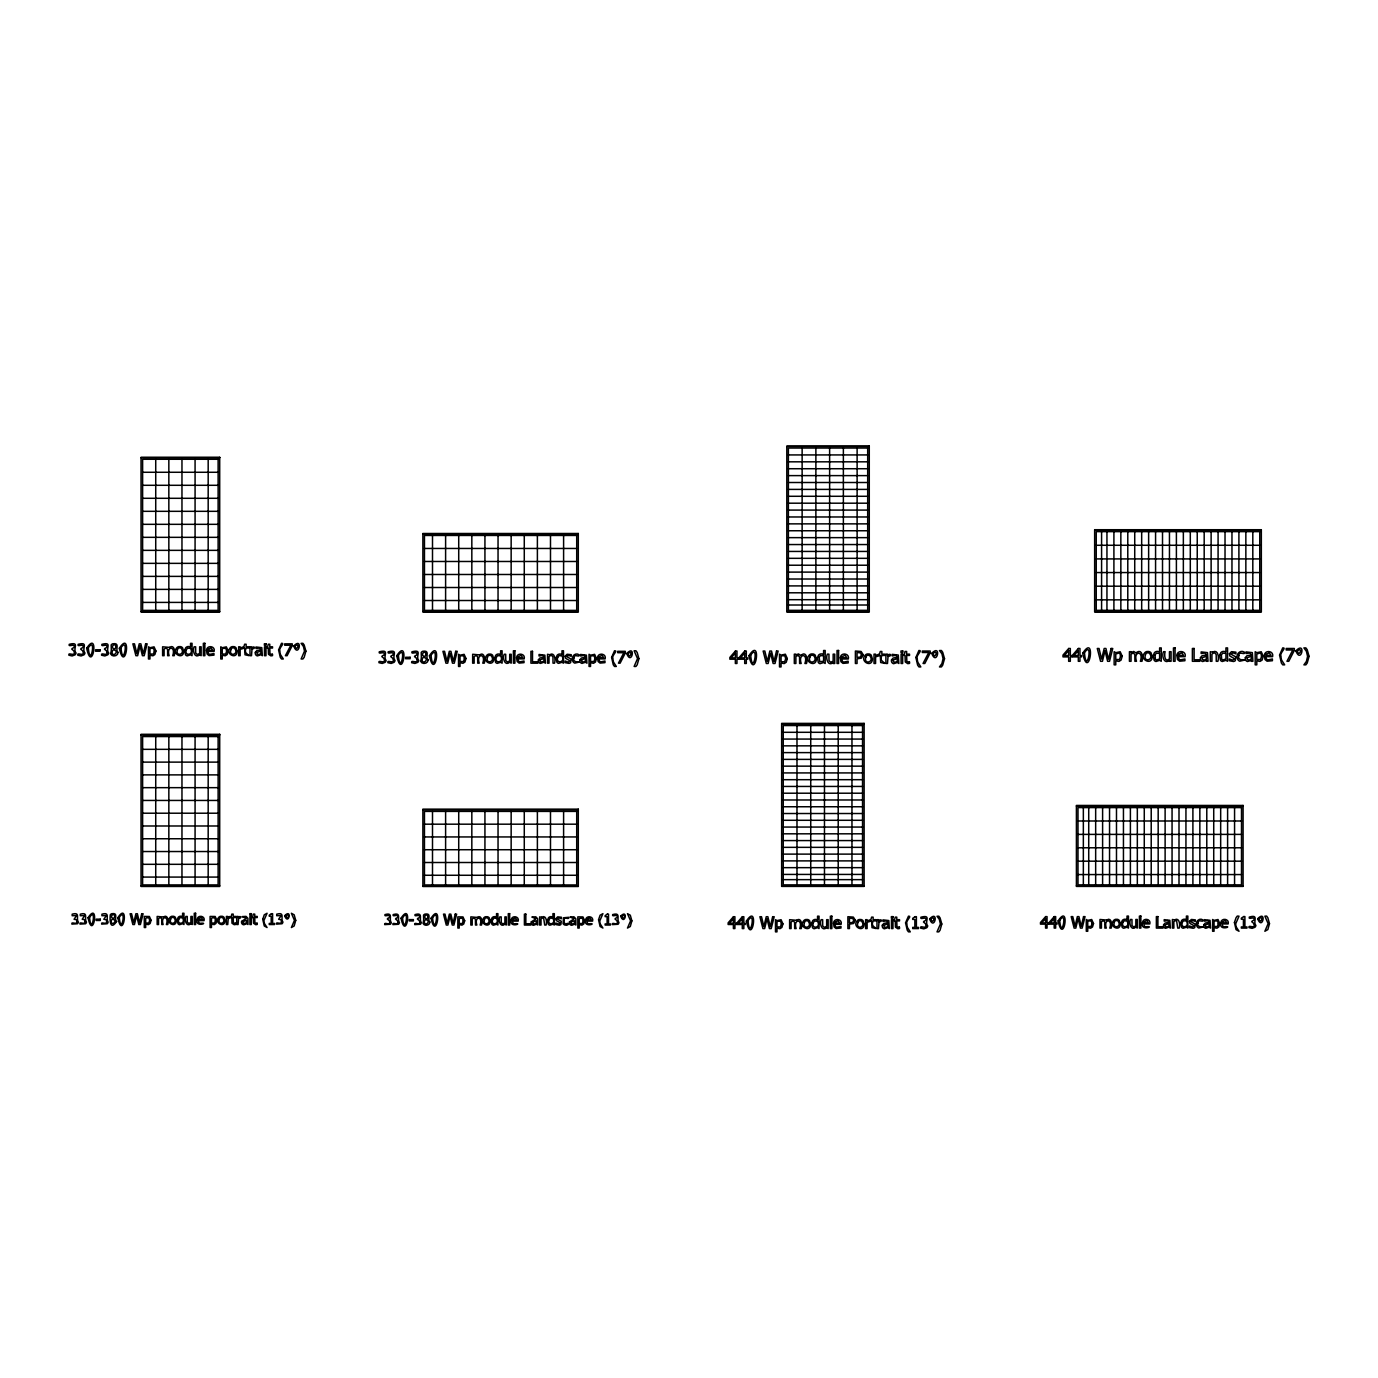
<?xml version="1.0" encoding="UTF-8"?>
<svg xmlns="http://www.w3.org/2000/svg" width="1378" height="1378" viewBox="0 0 1378 1378"><rect width="100%" height="100%" fill="white"/><g stroke="black" fill="none" stroke-linecap="round" stroke-linejoin="round"><path stroke-width="1.5" d="M786.804 446.472L869.277 446.472M788.388 454.929L867.692 454.929M141.038 457.685L219.705 457.685M788.388 461.819L867.692 461.819M788.388 468.727L867.692 468.727M142.623 472.275L218.12 472.275M788.388 475.617L867.692 475.617M788.388 482.507L867.692 482.507M142.623 485.297L218.12 485.297M788.388 489.397L867.692 489.397M788.388 496.287L867.692 496.287M142.623 498.302L218.12 498.302M788.388 503.194L867.692 503.194M788.388 510.084L867.692 510.084M142.623 511.324L218.12 511.324M788.388 516.974L867.692 516.974M788.388 523.864L867.692 523.864M142.623 524.329L218.12 524.329M1094.649 530.048L1261.335 530.048M788.388 530.754L867.692 530.754M422.874 533.872L578.295 533.872M142.623 537.334L218.12 537.334M788.388 537.644L867.692 537.644M788.388 544.551L867.692 544.551M1096.233 545.275L1259.75 545.275M424.458 548.461L576.71 548.461M142.623 550.356L218.12 550.356M788.388 551.441L867.692 551.441M788.388 558.331L867.692 558.331M1096.233 558.917L1259.75 558.917M424.458 561.483L576.71 561.483M142.623 563.361L218.12 563.361M788.388 565.221L867.692 565.221M788.388 572.111L867.692 572.111M1096.233 572.559L1259.75 572.559M424.458 574.488L576.71 574.488M142.623 576.383L218.12 576.383M788.388 579.018L867.692 579.018M788.388 585.908L867.692 585.908M1096.233 586.201L1259.75 586.201M424.458 587.51L576.71 587.51M142.623 589.388L218.12 589.388M788.388 592.798L867.692 592.798M788.388 599.688L867.692 599.688M1096.233 599.843L1259.75 599.843M424.458 600.515L576.71 600.515M142.623 602.41L218.12 602.41M788.388 605.011L867.692 605.011M141.038 611.574L219.705 611.574M422.874 611.574L578.295 611.574M786.804 611.574L869.277 611.574M1094.649 611.574L1261.335 611.574M243.613 648.039L244.629 648.039L245.008 654.774L248.884 655.618C247.971 653.758 243.493 653.516 246.128 648.039L248.884 648.039L248.884 646.799L246.128 646.799L246.128 644.232L244.629 644.232L243.372 648.401L240.151 649.382L240.151 655.704L238.652 655.704L238.652 646.799L240.151 646.799L240.151 648.125L243.372 646.85M879.216 655.446L880.284 655.446L880.68 662.525L884.745 663.404C883.78 661.44 879.095 661.182 881.851 655.446L884.745 655.446L884.745 654.154L881.851 654.154L881.851 651.467L880.284 651.467L878.957 655.842L875.581 656.858L875.581 663.49L874.014 663.49L874.014 654.154L875.581 654.154L875.581 655.532L878.957 654.206M781.653 724.001L864.127 724.001M783.238 732.304L862.542 732.304M141.038 735.025L219.705 735.025M783.238 739.073L862.542 739.073M783.238 745.842L862.542 745.842M142.623 749.339L218.12 749.339M783.238 752.612L862.542 752.612M783.238 759.381L862.542 759.381M142.623 762.12L218.12 762.12M783.238 766.151L862.542 766.151M783.238 772.92L862.542 772.92M142.623 774.884L218.12 774.884M783.238 779.69L862.542 779.69M783.238 786.442L862.542 786.442M142.623 787.665L218.12 787.665M783.238 793.211L862.542 793.211M783.238 799.981L862.542 799.981M142.623 800.446L218.12 800.446M1076.407 806.061L1243.094 806.061M783.238 806.75L862.542 806.75M422.874 809.851L578.295 809.851M142.623 813.209L218.12 813.209M783.238 813.52L862.542 813.52M783.238 820.289L862.542 820.289M1077.992 820.995L1241.509 820.995M424.458 824.182L576.71 824.182M142.623 825.99L218.12 825.99M783.238 827.058L862.542 827.058M783.238 833.811L862.542 833.811M1077.992 834.396L1241.509 834.396M424.458 836.946L576.71 836.946M142.623 838.754L218.12 838.754M783.238 840.58L862.542 840.58M783.238 847.349L862.542 847.349M1077.992 847.78L1241.509 847.78M424.458 849.726L576.71 849.726M142.623 851.535L218.12 851.535M783.238 854.119L862.542 854.119M783.238 860.888L862.542 860.888M1077.992 861.181L1241.509 861.181M424.458 862.507L576.71 862.507M142.623 864.316L218.12 864.316M783.238 867.658L862.542 867.658M783.238 874.427L862.542 874.427M1077.992 874.565L1241.509 874.565M424.458 875.271L576.71 875.271M142.623 877.08L218.12 877.08M783.238 879.646L862.542 879.646M141.038 885.744L219.705 885.744M422.874 885.796L578.295 885.796M781.653 885.796L864.127 885.796M1076.407 885.796L1243.094 885.796M870.603 920.917L871.619 920.917L871.998 927.67L875.874 928.514C874.944 926.653 870.5 926.378 873.118 920.917L875.874 920.917L875.874 919.677L873.118 919.677L873.118 917.128L871.619 917.128L870.345 921.296L867.124 922.261L867.124 928.583L865.625 928.583L865.625 919.677L867.124 919.677L867.124 921.004L870.345 919.729M1252.809 531.632L1252.809 610.333M1245.85 531.632L1245.85 610.333M1238.908 531.632L1238.908 610.333M1234.567 807.594L1234.567 884.865M1231.966 531.632L1231.966 610.333M1227.609 807.594L1227.609 884.865M1225.025 531.632L1225.025 610.333M1220.667 807.594L1220.667 884.865M1218.083 531.632L1218.083 610.333M1213.725 807.594L1213.725 884.865M1211.124 531.632L1211.124 610.333M1206.784 807.594L1206.784 884.865M1204.183 531.632L1204.183 610.333M1199.842 807.594L1199.842 884.865M1197.241 531.632L1197.241 610.333M1192.9 807.594L1192.9 884.865M1190.299 531.632L1190.299 610.333M1185.941 807.594L1185.941 884.865M1183.357 531.632L1183.357 610.333M1179 807.594L1179 884.865M1176.399 531.632L1176.399 610.333M1172.058 807.594L1172.058 884.865M1169.457 531.632L1169.457 610.333M1165.116 807.594L1165.116 884.865M1162.515 531.632L1162.515 610.333M1158.175 807.594L1158.175 884.865M1155.574 531.632L1155.574 610.333M1151.216 807.594L1151.216 884.865M1148.632 531.632L1148.632 610.333M1144.274 807.594L1144.274 884.865M1141.673 531.632L1141.673 610.333M1137.332 807.594L1137.332 884.865M1134.731 531.632L1134.731 610.333M1130.391 807.594L1130.391 884.865M1127.79 531.632L1127.79 610.333M1123.449 807.594L1123.449 884.865M1120.848 531.632L1120.848 610.333M1116.49 807.594L1116.49 884.865M1113.906 531.632L1113.906 610.333M1109.548 807.594L1109.548 884.865M1106.947 531.632L1106.947 610.333M1102.607 807.594L1102.607 884.865M1101.59 531.632L1101.59 610.333M1095.665 807.594L1095.665 884.865M1088.723 807.594L1088.723 884.865M1083.349 807.594L1083.349 884.865M857.116 448.039L857.116 610.333M851.966 725.551L851.966 884.865M843.37 448.039L843.37 610.333M838.22 725.551L838.22 884.865M829.625 448.039L829.625 610.333M824.475 725.551L824.475 884.865M815.879 448.039L815.879 610.333M810.729 725.551L810.729 884.865M802.134 448.039L802.134 610.333M796.984 725.551L796.984 884.865M563.602 535.456L563.602 610.385M563.602 811.401L563.602 884.952M550.494 535.456L550.494 610.385M550.494 811.401L550.494 884.952M537.386 535.456L537.386 610.385M537.386 811.401L537.386 884.952M524.277 535.456L524.277 610.385M524.277 811.401L524.277 884.952M511.152 535.456L511.152 610.385M511.152 811.401L511.152 884.952M498.044 535.456L498.044 610.385M498.044 811.401L498.044 884.952M484.935 535.456L484.935 610.385M484.935 811.401L484.935 884.952M471.827 535.456L471.827 610.385M471.827 811.401L471.827 884.952M458.719 535.456L458.719 610.385M458.719 811.401L458.719 884.952M445.611 535.456L445.611 610.385M445.611 811.401L445.611 884.952M432.503 535.456L432.503 610.385M432.503 811.401L432.503 884.952M208.181 459.27L208.181 610.385M208.181 736.558L208.181 884.917M195.073 459.27L195.073 610.385M195.073 736.558L195.073 884.917M181.965 459.27L181.965 610.385M181.965 736.558L181.965 884.917M168.839 459.27L168.839 610.385M168.839 736.558L168.839 884.917M155.731 459.27L155.731 610.385M155.731 736.558L155.731 884.917M86.676 648.28C92.429 675.254 99.457 628.471 86.676 648.28M88.054 917.782C93.291 942.345 99.681 899.748 88.054 917.782M119.352 648.28C125.122 675.254 132.133 628.471 119.352 648.28M117.802 917.782C123.038 942.345 129.429 899.748 117.802 917.782M396.743 655.756C402.497 682.747 409.524 635.947 396.743 655.756M401.032 918.23C406.321 943.034 412.78 900.006 401.032 918.23M429.419 655.756C435.172 682.747 442.2 635.947 429.419 655.756M431.073 918.23C436.361 943.034 442.82 900.006 431.073 918.23M748.977 655.704C755.006 683.988 762.379 634.931 748.977 655.704M746.359 921.159C752.13 948.15 759.14 901.35 746.359 921.159M1058.132 920.917C1063.695 947.013 1070.499 901.729 1058.132 920.917M1082.695 653.293C1088.913 682.437 1096.509 631.882 1082.695 653.293M262.733 919.298L264.283 925.982L267.074 927.532L264.542 923.673A9.095 9.095 0 0 1 263.973 920.383L267.074 913.252L264.266 914.803L262.733 919.298M278.58 649.951L280.268 657.289L281.508 658.994L283.334 658.994L280.561 654.739A9.99 9.99 0 0 1 279.923 651.139C278.098 648.194 285.642 642.94 281.508 643.302L278.58 649.951M305.916 651.139L304.176 657.289L302.936 658.994L301.11 658.994L304.504 651.139L303.436 646.489L301.11 643.371L302.936 643.302L304.176 644.99L305.916 651.139M295.736 920.383L294.169 925.982L291.378 927.532L294.461 920.383L291.378 913.252L294.169 914.803L295.736 920.383M598.552 919.763L600.102 926.516L602.927 928.066L600.395 924.173A9.181 9.181 0 0 1 599.809 920.866L602.927 913.648L600.102 915.216L598.552 919.763M611.591 657.427L613.279 664.782L614.519 666.47L616.345 666.47L613.589 662.232A9.99 9.99 0 0 1 612.952 658.632C611.126 655.67 618.688 650.313 614.519 650.778L611.591 657.427M638.927 658.632L637.204 664.764L635.947 666.47L634.121 666.47L637.532 658.632L634.121 650.778L635.947 650.778L637.187 652.483L638.927 658.632M631.882 920.866L630.297 926.498L627.472 928.066L630.59 920.866L627.472 913.648L630.297 915.216L631.882 920.866M915.87 657.461L917.645 665.143L918.937 666.935L920.848 666.935L917.955 662.474A10.473 10.473 0 0 1 917.283 658.701C915.371 655.601 923.277 650.106 918.937 650.485L915.87 657.461M905.553 922.829L907.241 930.167L908.481 931.872L910.307 931.872L907.551 927.635A9.99 9.99 0 0 1 906.913 924.018C905.088 921.072 912.632 915.819 908.481 916.181L905.553 922.829M944.533 658.701L942.707 665.143L941.415 666.935L939.486 666.935L941.932 663.576L943.052 658.701L941.932 653.827L939.486 650.554L941.415 650.485L942.707 652.259L944.533 658.701M941.811 924.018L940.089 930.167L938.831 931.872L937.006 931.872L940.416 924.018L939.331 919.384L937.006 916.267L938.831 916.181L940.072 917.886L941.811 924.018M1234.43 922.519L1236.049 929.633L1239.029 931.27L1236.342 927.17A9.663 9.663 0 0 1 1235.739 923.673L1239.029 916.163L1237.255 916.077L1236.049 917.731L1234.43 922.519M1279.559 655.084L1281.385 663.025L1282.729 664.851L1284.692 664.851L1281.712 660.269A10.8 10.8 0 0 1 1281.023 656.376C1279.06 653.189 1287.224 647.402 1282.729 647.901L1279.559 655.084M1269.5 923.673L1267.829 929.616L1264.866 931.27L1268.139 923.673L1264.866 916.163L1266.623 916.077L1267.829 917.731L1269.5 923.673M1309.1 656.376L1307.222 663.025L1305.879 664.851L1303.915 664.851L1306.413 661.406L1307.584 656.376L1306.413 651.363L1303.915 647.901L1305.879 647.901L1307.222 649.744L1309.1 656.376M88.33 647.694C90.104 669.915 96.891 635.275 88.33 647.694M89.553 917.248C91.172 937.471 97.338 905.949 89.553 917.248M121.006 647.694C122.78 669.915 129.566 635.275 121.006 647.694M119.3 917.248C120.919 937.471 127.086 905.949 119.3 917.248M398.38 655.17C400.171 677.39 406.941 642.768 398.38 655.17M402.548 917.679C404.185 938.108 410.42 906.276 402.548 917.679M431.073 655.17C432.847 677.39 439.634 642.768 431.073 655.17M432.589 917.679C434.225 938.108 440.46 906.276 432.589 917.679M750.7 655.084C752.56 678.372 759.674 642.079 750.7 655.084M748.013 920.573C749.787 942.793 756.574 908.171 748.013 920.573M1059.716 920.332C1061.439 941.846 1068.002 908.326 1059.716 920.332M1084.469 652.655C1086.398 676.667 1093.719 639.237 1084.469 652.655M573.92 657.978C571.594 664.609 586.615 660.303 574.798 663.111A3.445 3.445 0 0 1 572.99 661.595C570.354 657.599 574.747 651.915 579.104 654.757C580.138 658.184 573.644 652.983 573.92 657.978M563.929 920.263L564.515 923.226A1.998 1.998 0 0 0 565.721 923.983C570.337 921.779 568.511 926.429 564.722 924.982A3.169 3.169 0 0 1 563.068 923.587L563.516 917.782L568.683 917.3C569.648 920.452 563.636 915.664 563.929 920.263M1197.964 923.053C1195.708 929.478 1210.246 925.293 1198.808 928.014A3.342 3.342 0 0 1 1197.069 926.55C1194.502 922.692 1198.774 917.18 1202.977 919.936C1203.993 923.26 1197.671 918.213 1197.964 923.053M1238.839 655.687C1236.324 662.852 1252.568 658.184 1239.787 661.216A3.721 3.721 0 0 1 1237.84 659.597C1234.981 655.273 1239.752 649.124 1244.455 652.207C1245.557 655.911 1238.546 650.278 1238.839 655.687M155.938 651.019L154.87 654.55L152.958 655.79L149.961 655.256L149.961 658.994L148.462 658.994L148.462 646.799L149.961 647.729L154.06 646.85L155.938 651.019M151.098 920.28L150.133 923.501L148.393 924.621L145.672 924.138L145.672 927.532L144.294 927.532L144.294 916.439L149.392 916.491L151.098 920.28M228.231 651.019L227.163 654.55L225.251 655.79L222.254 655.256L222.254 658.994L220.756 658.994L220.756 646.799L222.254 647.729L226.337 646.85L228.231 651.019M216.897 920.28L215.933 923.501L214.193 924.621L211.471 924.138L211.471 927.532L210.093 927.532L210.093 916.439L215.192 916.491L216.897 920.28M466.005 658.495L464.937 662.043L463.025 663.283L460.028 662.732L460.028 666.47L458.529 666.47L458.529 654.274L460.028 655.205L464.11 654.343L466.005 658.495M464.713 920.745L463.731 924.001L461.974 925.138L459.219 924.638L459.219 928.066L457.841 928.066L457.841 916.87L462.974 916.921L464.713 920.745M596.519 658.495L595.451 662.043L593.539 663.283L590.542 662.732L590.542 666.47L589.043 666.47L589.043 654.274L590.542 655.205L594.624 654.343L596.519 658.495M584.703 920.745L583.721 924.001L581.964 925.138L579.208 924.638L579.208 928.066L577.83 928.066L577.83 916.87L582.963 916.921L584.703 920.745M787.32 658.563L786.218 662.284L784.203 663.576L781.068 663.025L781.068 666.935L779.5 666.935L779.5 654.154L781.068 655.118L785.357 654.206L787.32 658.563M782.945 923.897L781.894 927.446L779.965 928.686L776.985 928.135L776.985 931.872L775.487 931.872L775.487 919.677L776.985 920.607L781.068 919.729L782.945 923.897M1093.529 923.553L1092.496 926.981L1090.653 928.186L1087.742 927.67L1087.742 931.27L1086.295 931.27L1086.295 919.47L1087.742 920.383L1091.703 919.522L1093.529 923.553M1122.226 656.238L1121.072 660.079L1119.005 661.406L1115.767 660.82L1115.767 664.851L1114.147 664.851L1114.147 651.691L1115.767 652.69L1120.193 651.742L1122.226 656.238M1219.823 923.553L1218.807 926.981L1216.946 928.186L1214.052 927.67L1214.052 931.27L1212.606 931.27L1212.606 919.47L1214.052 920.383L1218.014 919.522L1219.823 923.553M1263.264 656.238L1262.11 660.079L1260.043 661.406L1256.805 660.82L1256.805 664.851L1255.186 664.851L1255.186 651.691L1256.805 652.69L1261.232 651.742L1263.264 656.238M183.653 651.26C183.756 660.148 171.182 654.033 176.78 647.781A3.548 3.548 0 0 1 178.813 646.626L180.535 646.626A3.514 3.514 0 0 1 182.568 647.781L183.653 651.26M176.315 920.487C176.418 928.6 164.981 923.019 170.08 917.335A3.238 3.238 0 0 1 171.923 916.284L173.49 916.284A3.204 3.204 0 0 1 175.333 917.335L176.315 920.487M237.102 651.26C237.205 660.148 224.648 654.033 230.247 647.781A3.548 3.548 0 0 1 232.279 646.626L233.984 646.626A3.514 3.514 0 0 1 236.017 647.781L237.102 651.26M224.993 920.487C225.096 928.6 213.642 923.019 218.74 917.335A3.238 3.238 0 0 1 220.601 916.284L222.151 916.284A3.204 3.204 0 0 1 224.011 917.335L224.993 920.487M493.703 658.736C493.806 667.641 481.249 661.509 486.847 655.273A3.548 3.548 0 0 1 488.88 654.102L490.585 654.102A3.514 3.514 0 0 1 492.618 655.256L493.703 658.736M490.172 920.969C490.275 929.151 478.717 923.518 483.867 917.765A3.256 3.256 0 0 1 485.745 916.715L487.312 916.715A3.221 3.221 0 0 1 489.19 917.765L490.172 920.969M816.362 658.822C816.482 668.158 803.305 661.733 809.179 655.187A3.721 3.721 0 0 1 811.315 653.964L813.106 653.964A3.686 3.686 0 0 1 815.225 655.187L816.362 658.822M810.66 924.138C810.764 933.044 798.189 926.912 803.787 920.676A3.548 3.548 0 0 1 805.837 919.505L807.542 919.505A3.514 3.514 0 0 1 809.575 920.659L810.66 924.138M872.395 658.822C872.498 668.158 859.338 661.733 865.195 655.187A3.721 3.721 0 0 1 867.33 653.964L869.122 653.964A3.686 3.686 0 0 1 871.258 655.187L872.395 658.822M864.092 924.138C864.195 933.044 851.638 926.912 857.237 920.676A3.548 3.548 0 0 1 859.269 919.505L860.974 919.505A3.514 3.514 0 0 1 863.007 920.659L864.092 924.138M1120.331 923.794C1120.435 932.406 1108.291 926.481 1113.7 920.435A3.428 3.428 0 0 1 1115.663 919.315L1117.317 919.315A3.393 3.393 0 0 1 1119.28 920.418L1120.331 923.794M1152.163 656.496C1152.284 666.125 1138.71 659.494 1144.756 652.759A3.841 3.841 0 0 1 1146.944 651.501L1148.804 651.501A3.79 3.79 0 0 1 1150.992 652.741L1152.163 656.496M184.652 650.227L185.496 654.757A2.859 2.859 0 0 0 187.184 655.876L190.543 654.791L192.042 655.704L192.042 643.302L190.543 643.302L190.543 647.16A4.048 4.048 0 0 0 187.597 646.626A3.479 3.479 0 0 0 185.703 647.798L184.652 650.227M177.228 919.557L178.003 923.691A2.601 2.601 0 0 0 179.536 924.69L182.602 923.708L183.963 924.535L183.963 913.252L182.602 913.252L182.602 916.766A3.686 3.686 0 0 0 179.915 916.284A3.169 3.169 0 0 0 178.21 917.335L177.228 919.557M206.511 650.261L207.096 654.05L209.025 655.601L213.969 655.153L213.969 653.516L209.68 654.395A2.48 2.48 0 0 1 208.405 653.327L207.957 651.398L214.124 651.398C215.64 645.869 206.786 644.801 206.511 650.261M197.14 919.591C194.97 928.204 210.283 922.106 200.017 923.346A2.256 2.256 0 0 1 198.863 922.382L198.449 920.625L204.082 920.625C205.443 915.595 197.381 914.613 197.14 919.591M494.702 657.702L495.546 662.25A2.859 2.859 0 0 0 497.234 663.352L500.61 662.284L502.109 663.18L502.109 650.778L500.61 650.778L500.61 654.636A4.048 4.048 0 0 0 497.647 654.119A3.479 3.479 0 0 0 495.77 655.273L494.702 657.702M491.102 920.022L491.877 924.19A2.635 2.635 0 0 0 493.427 925.206L496.528 924.225L497.906 925.051L497.906 913.648L496.528 913.648L496.528 917.197A3.721 3.721 0 0 0 493.806 916.715A3.204 3.204 0 0 0 492.084 917.782L491.102 920.022M516.561 657.754L517.163 661.526L519.093 663.094L524.019 662.646L524.019 661.009L519.73 661.888A2.48 2.48 0 0 1 518.455 660.803L518.025 658.891L524.191 658.891C525.707 653.361 516.853 652.294 516.561 657.754M511.204 920.056C509.016 928.755 524.484 922.588 514.115 923.846A2.274 2.274 0 0 1 512.943 922.864L512.53 921.107L518.214 921.107C519.592 916.025 511.445 915.026 511.204 920.056M556.075 657.702L556.919 662.25A2.859 2.859 0 0 0 558.607 663.352L561.983 662.284L563.481 663.18L563.481 650.778L561.983 650.778L561.983 654.636A4.048 4.048 0 0 0 559.02 654.119A3.479 3.479 0 0 0 557.143 655.273L556.075 657.702M547.514 920.022L548.289 924.19A2.635 2.635 0 0 0 549.856 925.206L552.94 924.225L554.318 925.051L554.318 913.648L552.94 913.648L552.94 917.197A3.721 3.721 0 0 0 550.235 916.715A3.204 3.204 0 0 0 548.496 917.782L547.514 920.022M597.518 657.754L598.121 661.526L600.05 663.094L604.976 662.646L604.976 661.009L600.687 661.888A2.48 2.48 0 0 1 599.413 660.803L598.982 658.891L605.149 658.891C606.664 653.361 597.811 652.294 597.518 657.754M585.633 920.056C583.462 928.755 598.879 922.588 588.527 923.846A2.274 2.274 0 0 1 587.355 922.864L586.959 921.107L592.626 921.107C594.021 916.025 585.874 915.026 585.633 920.056M817.412 657.737L818.308 662.508A2.997 2.997 0 0 0 820.082 663.662L823.596 662.525L825.181 663.49L825.181 650.485L823.596 650.485L823.596 654.516A4.237 4.237 0 0 0 820.513 653.982A3.652 3.652 0 0 0 818.532 655.187L817.412 657.737M811.659 923.105L812.503 927.652A2.859 2.859 0 0 0 814.191 928.755L817.55 927.687L819.049 928.583L819.049 916.181L817.55 916.181L817.55 920.039A4.048 4.048 0 0 0 814.605 919.522A3.479 3.479 0 0 0 812.727 920.676L811.659 923.105M840.339 657.788L840.959 661.75L842.974 663.386L848.159 662.921L848.159 661.199L843.663 662.112A2.601 2.601 0 0 1 842.32 660.992L841.855 658.977L848.331 658.977C849.916 653.189 840.632 652.052 840.339 657.788M833.518 923.157L834.103 926.929L836.033 928.496L840.976 928.049L840.976 926.412L836.687 927.273A2.48 2.48 0 0 1 835.412 926.205L834.965 924.293L841.148 924.293C842.647 918.764 833.793 917.679 833.518 923.157M1121.313 922.795L1122.123 927.187A2.773 2.773 0 0 0 1123.759 928.255L1127.015 927.222L1128.461 928.1L1128.461 916.077L1127.015 916.077L1127.015 919.815A3.91 3.91 0 0 0 1124.155 919.315A3.376 3.376 0 0 0 1122.329 920.435L1121.313 922.795M1153.248 655.394L1154.161 660.286A3.083 3.083 0 0 0 1155.987 661.492L1159.621 660.32L1161.241 661.302L1161.241 647.901L1159.621 647.901L1159.621 652.07A4.375 4.375 0 0 0 1156.435 651.501A3.772 3.772 0 0 0 1154.402 652.759L1153.248 655.394M1142.465 922.829C1140.192 931.993 1156.418 925.499 1145.531 926.826A2.394 2.394 0 0 1 1144.291 925.792L1143.861 923.932L1149.838 923.932C1151.302 918.575 1142.741 917.541 1142.465 922.829M1176.864 655.428L1177.501 659.511L1179.585 661.216L1184.925 660.717L1184.925 658.96L1180.291 659.89A2.67 2.67 0 0 1 1178.913 658.736L1178.431 656.669L1185.114 656.669C1186.734 650.692 1177.174 649.538 1176.864 655.428M1180.705 922.795L1181.514 927.187A2.773 2.773 0 0 0 1183.151 928.255L1186.406 927.222L1187.853 928.1L1187.853 916.077L1186.406 916.077L1186.406 919.815A3.91 3.91 0 0 0 1183.547 919.315A3.376 3.376 0 0 0 1181.721 920.435L1180.705 922.795M1219.564 655.394L1220.477 660.286A3.083 3.083 0 0 0 1222.303 661.492L1225.938 660.32L1227.557 661.302L1227.557 647.901L1225.938 647.901L1225.938 652.07A4.375 4.375 0 0 0 1222.751 651.501A3.772 3.772 0 0 0 1220.719 652.759L1219.564 655.394M1220.805 922.829C1218.514 931.976 1234.791 925.516 1223.871 926.826A2.394 2.394 0 0 1 1222.63 925.792L1222.217 923.932L1228.194 923.932C1229.641 918.575 1221.08 917.541 1220.805 922.829M1264.349 655.428L1264.987 659.511L1267.071 661.216L1272.411 660.717L1272.411 658.96L1267.777 659.89A2.67 2.67 0 0 1 1266.399 658.736L1265.934 656.669L1272.6 656.669C1274.219 650.692 1264.659 649.538 1264.349 655.428M74.498 652.07C74.929 657.134 67.849 651.622 68.9 655.222L72.138 655.945L75.067 654.843A3.703 3.703 0 0 0 76.048 652.948C72.259 648.849 80.389 641.476 69.227 644.318C67.935 647.832 75.514 642.544 74.102 647.471C69.193 649.658 73.361 648.952 74.498 652.07M83.421 652.07C83.851 657.134 76.772 651.622 77.823 655.222L81.061 655.945L83.972 654.843A3.703 3.703 0 0 0 84.971 652.948C81.181 648.849 89.312 641.476 78.15 644.318C76.858 647.832 84.42 642.544 83.025 647.471C78.098 649.658 82.267 648.952 83.421 652.07M76.961 921.227C77.34 925.809 71.07 920.866 71.863 924.104L77.478 923.76A3.359 3.359 0 0 0 78.374 922.037C75.635 918.644 80.837 911.702 72.173 914.182L72.173 915.715L76.6 915.56L74.067 919.281L76.324 919.677L76.961 921.227M85.074 921.227C85.47 925.844 79.028 920.831 79.976 924.104L85.591 923.76A3.359 3.359 0 0 0 86.487 922.037C83.748 918.644 88.95 911.702 80.286 914.182L80.286 915.715L84.713 915.56L82.198 919.281L84.437 919.677L85.074 921.227M107.174 652.07C107.587 657.099 100.715 651.656 101.576 655.222L104.831 655.945L107.742 654.843A3.703 3.703 0 0 0 108.724 652.948C104.935 648.849 113.065 641.476 101.903 644.318C100.628 647.832 108.19 642.544 106.778 647.471C101.869 649.658 106.037 648.952 107.174 652.07M106.709 921.227C107.088 925.809 100.818 920.866 101.61 924.104L107.226 923.76A3.359 3.359 0 0 0 108.121 922.037C105.383 918.644 110.585 911.702 101.92 914.182L101.92 915.715L106.347 915.56L103.815 919.281L106.072 919.677L106.709 921.227M281.525 921.227C281.904 925.809 275.634 920.866 276.427 924.104L282.042 923.76A3.359 3.359 0 0 0 282.938 922.037C280.182 918.644 285.384 911.702 276.72 914.182L276.72 915.715L281.164 915.56L278.632 919.281L280.871 919.677L281.525 921.227M384.565 659.545C384.996 664.627 377.916 659.115 378.967 662.697L382.206 663.438L385.117 662.336A3.703 3.703 0 0 0 386.116 660.441C382.309 656.324 390.456 648.986 379.294 651.794C378.003 655.308 385.564 650.02 384.169 654.946C379.243 657.134 383.411 656.445 384.565 659.545M393.471 659.545C393.901 664.627 386.822 659.115 387.873 662.697L391.128 663.438L394.039 662.336A3.703 3.703 0 0 0 395.021 660.441C391.231 656.324 399.362 648.986 388.2 651.794C386.925 655.308 394.487 650.02 393.074 654.946C388.165 657.134 392.334 656.445 393.471 659.545M389.836 921.71C390.215 926.343 383.894 921.331 384.686 924.604L390.353 924.276A3.393 3.393 0 0 0 391.266 922.519C388.493 919.092 393.746 912.081 384.979 914.579C383.807 917.817 390.766 912.942 389.474 917.49C384.944 919.488 388.785 918.85 389.836 921.71M398.035 921.71C398.414 926.343 392.075 921.331 392.885 924.604L398.552 924.276A3.393 3.393 0 0 0 399.448 922.519C396.675 919.092 401.928 912.081 393.178 914.579C392.007 917.817 398.965 912.942 397.674 917.49C393.143 919.488 396.985 918.85 398.035 921.71M417.241 659.545C417.655 664.592 410.765 659.149 411.643 662.697L414.881 663.438L417.81 662.336A3.703 3.703 0 0 0 418.791 660.441C414.985 656.324 423.132 648.986 411.97 651.794C410.678 655.308 418.24 650.02 416.845 654.946C411.919 657.134 416.104 656.445 417.241 659.545M419.877 921.71C420.273 926.36 413.762 921.296 414.726 924.604L420.393 924.276A3.393 3.393 0 0 0 421.306 922.519C418.533 919.092 423.787 912.081 415.036 914.579C413.848 917.817 420.807 912.942 419.515 917.49C415.002 919.488 418.826 918.85 419.877 921.71M617.533 921.71C617.93 926.36 611.419 921.296 612.383 924.604L618.05 924.276A3.393 3.393 0 0 0 618.946 922.519C616.173 919.092 621.426 912.081 612.676 914.579C611.505 917.817 618.446 912.942 617.172 917.49C612.642 919.488 616.483 918.85 617.533 921.71M926.188 924.948C926.602 929.978 919.729 924.552 920.59 928.1L923.846 928.841L926.757 927.739A3.703 3.703 0 0 0 927.739 925.844C923.949 921.727 932.079 914.372 920.917 917.197C919.626 920.711 927.205 915.423 925.792 920.349C920.883 922.537 925.051 921.848 926.188 924.948M1254.393 924.569C1254.79 929.444 1248.123 924.19 1248.968 927.618L1252.102 928.341L1254.927 927.273A3.583 3.583 0 0 0 1255.892 925.43C1252.516 921.848 1259.509 914.027 1249.295 917.076C1248.037 920.47 1255.358 915.354 1254.014 920.125C1249.243 922.244 1253.291 921.572 1254.393 924.569M293.686 646.041C298.613 659.029 303.349 636.05 293.686 646.041M284.626 915.75C288.622 926.119 292.412 907.792 284.626 915.75M626.714 653.516C631.641 666.521 636.36 643.526 626.714 653.516M620.651 916.163C624.699 926.653 628.523 908.136 620.651 916.163M931.717 653.361C936.885 666.969 941.846 642.871 931.717 653.361M929.599 918.919C934.508 931.924 939.245 908.929 929.599 918.919M1257.683 918.747C1262.437 931.321 1267.019 909.067 1257.683 918.747M1295.888 650.864C1301.211 664.902 1306.327 640.064 1295.888 650.864M116.183 646.592L114.994 648.986C109.344 648.556 114.495 641.459 116.183 646.592M114.908 916.249L113.84 918.42C108.69 918.041 113.375 911.581 114.908 916.249M426.25 654.085L425.061 656.462C419.412 656.049 424.562 648.952 426.25 654.085M428.162 916.68L427.077 918.868C421.875 918.489 426.612 911.96 428.162 916.68M863.248 654.791L861.474 658.116L857.047 658.839L857.047 663.49L855.394 663.49L855.394 651.036L861.129 651.467L863.248 654.791M855.376 920.297L853.671 923.467L849.451 924.156L849.451 928.583L847.883 928.583L847.883 916.715L853.361 917.111L855.376 920.297M118.043 652.397C118.181 656.307 111.962 657.323 110.567 653.809C111.739 649.865 111.153 648.831 111.17 644.921A3.411 3.411 0 0 1 112.755 643.784C120.713 642.492 114.65 649.813 118.043 652.397M116.613 921.537C109.62 931.683 109.792 918.368 110.343 914.734A3.1 3.1 0 0 1 111.79 913.683C119.025 912.529 113.513 919.178 116.613 921.537M428.11 659.873C428.248 663.783 422.012 664.799 420.634 661.302C421.789 657.323 421.203 656.324 421.22 652.414A3.411 3.411 0 0 1 422.822 651.26C430.763 649.985 424.717 657.289 428.11 659.873M429.867 922.003C429.988 925.603 424.269 926.533 422.994 923.312C424.062 919.677 423.528 918.73 423.546 915.147A3.135 3.135 0 0 1 425.01 914.096C432.313 912.908 426.749 919.626 429.867 922.003M565.187 656.204L565.6 658.271L570.01 660.82L568.115 662.129L565.169 660.975L565.101 662.646L568.89 663.352A3.393 3.393 0 0 0 570.647 662.594L571.043 659.063L566.668 656.583L568.425 655.325L571.215 656.307L571.215 654.705L567.099 654.257L565.187 656.204M555.902 918.644L556.264 920.538L560.329 922.881L558.572 924.087L555.816 923.019L555.816 924.569L559.296 925.206A3.118 3.118 0 0 0 560.915 924.5L561.277 921.262L557.246 918.988L558.865 917.834L561.432 918.73L561.432 917.266L557.659 916.835L555.902 918.644M1189.524 921.348L1189.903 923.346L1194.175 925.809L1192.349 927.067L1189.421 925.947L1189.421 927.583L1193.09 928.255A3.29 3.29 0 0 0 1194.795 927.515L1195.174 924.104L1190.936 921.71L1192.642 920.487L1195.346 921.434L1195.346 919.884L1191.367 919.453L1189.524 921.348M1229.417 653.775L1229.848 655.997L1234.619 658.753L1232.569 660.165L1229.314 658.908L1229.314 660.734L1233.413 661.492A3.669 3.669 0 0 0 1235.308 660.665L1235.739 656.841L1231.002 654.171L1232.914 652.827L1235.911 653.878L1235.911 652.156L1231.484 651.656L1229.417 653.775M177.4 649.744C175.006 657.065 185.668 654.739 181.465 648.676A2.015 2.015 0 0 0 180.225 647.884L179.123 647.884A2.033 2.033 0 0 0 177.865 648.676L177.4 649.744M170.631 919.126C168.46 925.792 178.175 923.673 174.334 918.144A1.843 1.843 0 0 0 173.215 917.438L172.198 917.438A1.843 1.843 0 0 0 171.061 918.144L170.631 919.126M230.849 649.744C228.472 657.065 239.135 654.739 234.932 648.676A2.015 2.015 0 0 0 233.692 647.884L232.589 647.884A2.033 2.033 0 0 0 231.332 648.676L230.849 649.744M219.291 919.126C217.121 925.792 226.836 923.673 223.012 918.144A1.843 1.843 0 0 0 221.875 917.438L220.876 917.438A1.843 1.843 0 0 0 219.722 918.144L219.291 919.126M487.45 657.237C485.073 664.558 495.736 662.232 491.533 656.169A2.015 2.015 0 0 0 490.275 655.377L489.19 655.377A2.033 2.033 0 0 0 487.933 656.169L487.45 657.237M484.436 919.574C482.231 926.309 492.032 924.173 488.174 918.592A1.86 1.86 0 0 0 487.037 917.869L486.021 917.869A1.86 1.86 0 0 0 484.867 918.592L484.436 919.574M809.816 657.237C807.319 664.919 818.498 662.491 814.088 656.117A2.119 2.119 0 0 0 812.779 655.291L811.625 655.291A2.136 2.136 0 0 0 810.316 656.117L809.816 657.237M804.407 922.623C802.013 929.961 812.675 927.635 808.473 921.572A2.015 2.015 0 0 0 807.232 920.78L806.13 920.78A2.033 2.033 0 0 0 804.873 921.572L804.407 922.623M865.832 657.237C863.334 664.919 874.513 662.491 870.104 656.117A2.119 2.119 0 0 0 868.812 655.291L867.658 655.291A2.136 2.136 0 0 0 866.331 656.117L865.832 657.237M857.839 922.623C855.462 929.961 866.125 927.635 861.922 921.572A2.015 2.015 0 0 0 860.664 920.78L859.562 920.78A2.033 2.033 0 0 0 858.322 921.572L857.839 922.623M1114.285 922.33C1111.977 929.409 1122.295 927.17 1118.23 921.296A1.946 1.946 0 0 0 1117.024 920.538L1115.956 920.538A1.964 1.964 0 0 0 1114.75 921.296L1114.285 922.33M1145.411 654.877C1142.827 662.784 1154.351 660.269 1149.803 653.723A2.17 2.17 0 0 0 1148.46 652.862L1147.271 652.862A2.188 2.188 0 0 0 1145.928 653.723L1145.411 654.877M154.388 651.174L153.389 654.05L149.961 654.033L149.961 648.986L151.098 648.263L153.63 648.452L154.388 651.174M149.702 920.418L148.79 923.036L145.672 923.019L145.672 918.437L146.688 917.765L148.996 917.937L149.702 920.418M226.681 651.174L225.682 654.05L222.254 654.033L222.254 648.986L223.374 648.263L225.906 648.452L226.681 651.174M215.502 920.418L214.589 923.036L211.471 923.019L211.471 918.437L212.488 917.765L214.796 917.937L215.502 920.418M464.455 658.667L463.456 661.526L460.028 661.526L460.028 656.479L461.165 655.739L463.68 655.928L464.455 658.667M463.284 920.9L462.371 923.536L459.219 923.518L459.219 918.885L460.252 918.213L462.577 918.385L463.284 920.9M594.969 658.667L593.97 661.526L590.542 661.526L590.542 656.479L591.662 655.739L594.194 655.928L594.969 658.667M583.273 920.9L582.36 923.536L579.208 923.518L579.208 918.885L580.241 918.213L582.567 918.385L583.273 920.9M785.701 658.753L784.65 661.75L781.068 661.733L781.068 656.445L782.239 655.687L784.892 655.876L785.701 658.753M781.412 924.07L780.396 926.929L776.985 926.929L776.985 921.865L778.105 921.141L780.637 921.331L781.412 924.07M1120.555 656.428L1119.47 659.528L1115.767 659.511L1115.767 654.05L1118.867 653.017A1.722 1.722 0 0 1 1120.021 653.861L1120.555 656.428M1092.031 923.725L1091.066 926.498L1087.742 926.481L1087.742 921.589L1088.844 920.883L1091.29 921.072L1092.031 923.725M1218.324 923.725L1217.36 926.498L1214.052 926.481L1214.052 921.589L1215.138 920.883L1217.584 921.072L1218.324 923.725M1261.593 656.428L1260.508 659.528L1256.805 659.511L1256.805 654.05L1259.905 653.017A1.722 1.722 0 0 1 1261.059 653.861L1261.593 656.428M111.997 651.536C111.67 658.753 120.782 650.916 113.272 649.761L111.997 651.536M111.101 920.745C110.808 927.325 119.094 920.194 112.273 919.126L111.101 920.745M186.288 649.848C183.842 656.634 194.556 655.256 190.543 648.401L187.546 648.142L186.288 649.848M178.727 919.212C176.505 925.396 186.254 924.138 182.602 917.886L179.881 917.662L178.727 919.212M422.064 659.011C421.737 666.246 430.832 658.408 423.339 657.254L422.064 659.011M424.321 921.21C424.011 927.859 432.382 920.659 425.492 919.591L424.321 921.21M496.338 657.323C493.892 664.127 504.624 662.749 500.61 655.876L497.613 655.618L496.338 657.323M492.601 919.66C490.361 925.913 500.214 924.655 496.528 918.334L493.772 918.092L492.601 919.66M557.711 657.323C555.265 664.127 565.996 662.749 561.983 655.876L558.986 655.618L557.711 657.323M549.03 919.66C546.773 925.913 556.626 924.655 552.94 918.334L550.184 918.092L549.03 919.66M819.135 657.34L819.789 661.75L823.596 661.216L823.596 655.825L820.461 655.549L819.135 657.34M813.296 922.726C810.85 929.513 821.564 928.152 817.55 921.279L814.553 921.021L813.296 922.726M1122.881 922.416C1120.521 928.996 1130.89 927.67 1127.015 921.021L1124.121 920.78L1122.881 922.416M1155.005 654.981L1155.384 659.132A1.774 1.774 0 0 0 1156.555 659.976L1159.621 658.96L1159.621 653.413L1156.383 653.138L1155.005 654.981M1182.29 922.416C1179.912 928.996 1190.299 927.67 1186.406 921.021L1183.513 920.78L1182.29 922.416M1221.339 654.981L1221.7 659.132A1.774 1.774 0 0 0 1222.889 659.976L1225.938 658.96L1225.938 653.413L1222.699 653.138L1221.339 654.981M255.361 652.259L255.257 653.12A3.049 3.049 0 0 0 255.722 654.757L256.05 655.153A2.704 2.704 0 0 0 257.428 655.894L260.855 654.757L262.354 655.704L261.803 647.66L255.981 646.988L255.981 648.504L259.546 647.97L260.855 649.848L256.876 650.502L255.361 652.259M241.598 921.417L241.512 922.192A2.773 2.773 0 0 0 241.942 923.673L242.235 924.052A2.446 2.446 0 0 0 243.975 924.759L246.61 923.673L247.971 924.535L247.919 918.299L246.059 916.37L242.166 916.611C247.403 919.178 248.109 916.904 241.598 921.417M538.419 659.752L538.316 660.596A3.049 3.049 0 0 0 538.781 662.232L539.108 662.646A2.704 2.704 0 0 0 540.486 663.386L543.914 662.232L545.412 663.18L544.861 655.153L539.039 654.464L539.039 655.997L542.605 655.446L543.914 657.323L539.935 657.995L538.419 659.752M531.288 921.882L531.185 922.674A2.808 2.808 0 0 0 531.615 924.173L531.908 924.552A2.48 2.48 0 0 0 533.682 925.275L536.335 924.173L537.713 925.051L537.661 918.747L535.784 916.801L531.856 917.042C537.144 919.626 537.851 917.352 531.288 921.882M579.949 659.752L579.845 660.596A3.049 3.049 0 0 0 580.31 662.232L580.638 662.646A2.704 2.704 0 0 0 582.016 663.386L585.443 662.232L586.942 663.18L586.391 655.153L580.569 654.464L580.569 655.997L584.134 655.446L585.443 657.323L581.482 657.995L579.949 659.752M569.458 921.882L569.372 922.674A2.808 2.808 0 0 0 569.803 924.173L570.096 924.552A2.48 2.48 0 0 0 571.853 925.275L574.523 924.173L575.883 925.051L575.832 918.747L573.954 916.801L570.044 917.042C575.315 919.626 576.038 917.352 569.458 921.882M891.532 659.873L891.428 660.785A3.187 3.187 0 0 0 891.91 662.491L892.255 662.921A2.825 2.825 0 0 0 893.685 663.696L897.285 662.491L898.852 663.49L898.284 655.05L892.186 654.343L892.186 655.945L895.924 655.377L897.285 657.34L893.133 658.047L891.532 659.873M882.333 925.155L882.247 925.999A3.049 3.049 0 0 0 882.712 927.635L883.04 928.049A2.704 2.704 0 0 0 884.418 928.789L887.845 927.635L889.327 928.583L888.793 920.556L882.971 919.867L882.971 921.4L886.536 920.848L887.845 922.726L883.866 923.398L882.333 925.155M1163.6 924.759L1163.514 925.585A2.945 2.945 0 0 0 1163.962 927.17L1164.272 927.566A2.618 2.618 0 0 0 1165.599 928.29L1168.923 927.17L1170.37 928.1L1169.853 920.315L1164.203 919.66L1164.203 921.141L1167.666 920.607L1168.923 922.416L1165.082 923.071L1163.6 924.759M1200.479 657.599L1200.376 658.512A3.29 3.29 0 0 0 1200.875 660.286L1201.22 660.717A2.911 2.911 0 0 0 1202.718 661.526L1206.422 660.286L1206.422 661.302L1208.041 661.302L1207.455 652.621L1201.151 651.897L1201.151 653.534L1205.009 652.948L1206.422 654.981L1202.133 655.704L1200.479 657.599M1203.786 924.759L1203.7 925.585A2.945 2.945 0 0 0 1204.148 927.17L1204.458 927.566A2.618 2.618 0 0 0 1205.802 928.29L1209.126 927.17L1210.556 928.1L1210.039 920.315L1204.406 919.66L1204.406 921.141L1207.851 920.607L1209.126 922.416L1205.268 923.071L1203.786 924.759M1245.35 657.599L1245.247 658.512A3.29 3.29 0 0 0 1245.764 660.286L1246.108 660.717A2.911 2.911 0 0 0 1247.59 661.526L1251.293 660.286L1251.293 661.302L1252.912 661.302L1252.326 652.621L1246.039 651.897L1246.039 653.534L1249.88 652.948L1251.293 654.981L1247.004 655.704L1245.35 657.599M256.894 652.414L257.238 654.171L259.167 654.498L260.855 653.516L260.855 651.036L256.894 652.414M243.01 921.555L243.32 923.157L245.077 923.449L246.61 922.554L246.61 920.297L243.01 921.555M539.952 659.907L540.297 661.664L542.226 661.974L543.914 660.992L543.914 658.529L539.952 659.907M532.7 922.037L533.01 923.656L534.785 923.949L536.335 923.036L536.335 920.762L532.7 922.037M581.499 659.907L581.826 661.664L583.755 661.974L585.443 660.992L585.443 658.529L581.499 659.907M570.888 922.037L571.198 923.656L572.972 923.949L574.523 923.036L574.523 920.762L570.888 922.037M861.526 654.826L860.372 657.048L857.047 657.427L857.047 652.466L860.63 652.931L861.526 654.826M893.151 660.045L893.495 661.888L895.528 662.215L897.285 661.182L897.285 658.598L893.151 660.045M853.74 920.332L852.62 922.45L849.451 922.812L849.451 918.075L852.879 918.523L853.74 920.332M883.884 925.31L884.228 927.067L886.157 927.377L887.845 926.395L887.845 923.915L883.884 925.31M1202.15 657.754L1202.512 659.666L1204.596 660.01L1206.422 658.942L1206.422 656.272L1202.15 657.754M1165.099 924.914L1165.426 926.619L1167.304 926.929L1168.923 925.964L1168.923 923.587L1165.099 924.914M1247.021 657.754L1247.383 659.666L1249.484 660.01L1251.293 658.942L1251.293 656.272L1247.021 657.754M1205.285 924.914L1205.612 926.619L1207.49 926.929L1209.126 925.964L1209.126 923.587L1205.285 924.914M295.013 645.938C296.27 653.12 300.955 641.838 295.013 645.938M285.832 915.664C286.968 922.192 291.223 911.926 285.832 915.664M628.041 653.43C629.298 660.596 633.966 649.314 628.041 653.43M621.874 916.077C623.028 922.674 627.334 912.305 621.874 916.077M933.113 653.258C934.422 660.768 939.331 648.952 933.113 653.258M930.925 918.833C932.183 925.999 936.851 914.716 930.925 918.833M1297.335 650.76C1298.696 658.512 1303.743 646.316 1297.335 650.76M1258.958 918.644C1260.181 925.585 1264.711 914.665 1258.958 918.644M208.181 649.262L207.957 650.261L212.677 650.261L211.023 647.832L208.181 649.262M198.656 918.678L198.449 919.591L202.755 919.591L201.257 917.369L198.656 918.678M518.249 656.755L518.025 657.737L522.727 657.737L521.091 655.308L518.249 656.755M512.737 919.126L512.53 920.039L516.871 920.039L515.355 917.817L512.737 919.126M599.206 656.755L598.982 657.737L603.685 657.737L602.048 655.308L599.206 656.755M587.166 919.126L586.959 920.039L591.3 920.039L589.784 917.817L587.166 919.126M842.096 656.738L841.855 657.771L846.798 657.771L845.076 655.222L842.096 656.738M835.189 922.14L834.965 923.139L839.684 923.139L838.031 920.711L835.189 922.14M1178.672 654.343L1178.431 655.428L1183.53 655.428L1181.756 652.793L1178.672 654.343M1144.084 921.865L1143.861 922.829L1148.425 922.829L1146.84 920.47L1144.084 921.865M1266.175 654.343L1265.934 655.428L1271.016 655.428L1269.241 652.793L1266.175 654.343M1222.424 921.865L1222.217 922.829L1226.782 922.829L1225.18 920.47L1222.424 921.865M145.637 643.836L143.26 653.792L140.849 643.836L139.247 643.836L136.87 653.706L134.476 643.836L132.856 643.836L135.905 655.704L137.645 655.704L140.005 645.851L142.416 655.704L144.19 655.704L147.17 643.836L145.637 643.836M141.71 913.735L139.557 922.812L137.369 913.735L135.905 913.735L133.752 922.726L131.565 913.735L130.1 913.735L132.856 924.535L134.441 924.535L136.594 915.56L138.799 924.535L140.418 924.535L143.123 913.735L141.71 913.735M455.687 651.312L453.31 661.285L450.916 651.312L449.314 651.312L446.937 661.182L444.543 651.312L442.924 651.312L445.955 663.18L447.695 663.18L450.055 653.327L452.484 663.18L454.258 663.18L457.238 651.312L455.687 651.312M455.222 914.131L453.052 923.294L450.83 914.131L449.366 914.131L447.178 923.208L444.973 914.131L443.492 914.131L446.283 925.051L447.884 925.051L450.055 915.991L452.277 925.051L453.913 925.051L456.652 914.131L455.222 914.131M776.52 651.036L774.023 661.492L771.508 651.036L769.82 651.036L767.339 661.388L764.824 651.036L763.136 651.036L766.323 663.49L768.132 663.49L770.612 653.155L773.144 663.49L775.004 663.49L778.139 651.036L776.52 651.036M772.645 916.715L770.268 926.688L767.856 916.715L766.254 916.715L763.877 926.584L761.5 916.715L759.881 916.715L762.912 928.583L764.652 928.583L767.012 918.73L769.424 928.583L771.198 928.583L774.195 916.715L772.645 916.715M1111.081 648.47L1108.515 659.252L1105.914 648.47L1104.191 648.47L1101.625 659.149L1099.041 648.47L1097.284 648.47L1100.574 661.302L1102.452 661.302L1105.001 650.657L1107.619 661.302L1109.531 661.302L1112.752 648.47L1111.081 648.47M1083.556 916.611L1081.248 926.257L1078.922 916.611L1077.372 916.611L1075.081 926.154L1072.756 916.611L1071.188 916.611L1074.134 928.1L1075.822 928.1L1078.096 918.558L1080.438 928.1L1082.161 928.1L1085.054 916.611L1083.556 916.611M271.466 913.7L269.244 915.199L269.244 916.198L271.208 916.198L271.208 923.432L269.244 923.432L269.244 924.535L274.515 924.535L274.515 923.432L272.603 923.432L272.603 913.7L271.466 913.7M607.371 914.096L605.131 915.629L605.131 916.628L607.112 916.628L607.112 923.932L605.131 923.932L605.131 925.051L610.454 925.051L610.454 923.932L608.508 923.932L608.508 914.096L607.371 914.096M915.147 916.68L912.701 918.334L912.701 919.419L914.854 919.419L914.854 927.377L912.701 927.377L912.701 928.583L918.489 928.583L918.489 927.377L916.387 927.377L916.387 916.68L915.147 916.68M1243.714 916.559L1241.337 918.161L1241.337 919.212L1243.421 919.212L1243.421 926.929L1241.337 926.929L1241.337 928.1L1246.935 928.1L1246.935 926.929L1244.902 926.929L1244.902 916.559L1243.714 916.559M292.239 645.61L287.106 655.704L285.401 655.704L290.844 645.231L284.712 645.231L284.712 643.836L292.239 643.836L292.239 645.61M625.267 653.086L620.117 663.18L618.429 663.18L623.872 652.707L617.723 652.707L617.723 651.312L625.267 651.312L625.267 653.086M930.202 652.896L924.81 663.49L923.036 663.49L928.738 652.5L922.295 652.5L922.295 651.036L930.202 651.036L930.202 652.896M1294.321 650.399L1288.774 661.302L1286.949 661.302L1292.822 649.985L1286.191 649.985L1286.191 648.47L1294.321 648.47L1294.321 650.399M735.352 653L731.167 657.874L735.352 657.874L735.352 653M744.706 653L740.503 657.874L744.706 657.874L744.706 653M733.389 918.592L729.375 923.226L733.389 923.226L733.389 918.592M742.294 918.592L738.298 923.226L742.294 923.226L742.294 918.592M1068.656 650.502L1064.333 655.515L1068.656 655.515L1068.656 650.502M1078.302 650.502L1073.962 655.515L1078.302 655.515L1078.302 650.502M1045.557 918.42L1041.682 922.915L1045.557 922.915L1045.557 918.42M1054.187 918.42L1050.312 922.915L1054.187 922.915L1054.187 918.42M735.421 651.036L729.858 657.444L729.858 659.201L735.352 659.201L735.352 663.49L736.954 663.49L736.954 659.201L738.436 659.201L738.436 657.874L736.954 657.874L736.954 651.036L735.421 651.036M744.775 651.036L739.211 657.444L739.211 659.201L744.706 659.201L744.706 663.49L746.308 663.49L746.308 659.201L747.789 659.201L747.789 657.874L746.308 657.874L746.308 651.036L744.775 651.036M733.44 916.715L728.135 922.829L728.135 924.5L733.389 924.5L733.389 928.583L734.905 928.583L734.905 924.5L736.317 924.5L736.317 923.226L734.905 923.226L734.905 916.715L733.44 916.715M742.363 916.715L737.058 922.829L737.058 924.5L742.294 924.5L742.294 928.583L743.827 928.583L743.827 924.5L745.24 924.5L745.24 923.226L743.827 923.226L743.827 916.715L742.363 916.715M1068.725 648.47L1062.989 655.084L1062.989 656.893L1068.656 656.893L1068.656 661.302L1070.31 661.302L1070.31 656.893L1071.843 656.893L1071.843 655.515L1070.31 655.515L1070.31 648.47L1068.725 648.47M1078.371 648.47L1072.618 655.084L1072.618 656.893L1078.302 656.893L1078.302 661.302L1079.956 661.302L1079.956 656.893L1081.472 656.893L1081.472 655.515L1079.956 655.515L1079.956 648.47L1078.371 648.47M1045.626 916.611L1040.476 922.519L1040.476 924.138L1045.557 924.138L1045.557 928.1L1047.039 928.1L1047.039 924.138L1048.4 924.138L1048.4 922.915L1047.039 922.915L1047.039 916.611L1045.626 916.611M1054.239 916.611L1049.106 922.519L1049.106 924.138L1054.187 924.138L1054.187 928.1L1055.669 928.1L1055.669 924.138L1057.029 924.138L1057.029 922.915L1055.669 922.915L1055.669 916.611L1054.239 916.611M169.546 647.419L162.604 646.799L162.604 655.704L164.103 655.704L164.103 649.055L166.152 647.97L167.616 649.417L167.651 655.704L169.149 655.704C165.86 645.903 176.229 645.541 172.715 655.704L174.214 655.704C175.419 652.896 174.541 643.75 169.546 647.419M163.482 917.007L157.161 916.439L157.161 924.535L158.539 924.535L158.539 918.489L160.399 917.507L161.726 918.816L161.76 924.535L163.138 924.535C160.141 915.629 169.563 915.285 166.376 924.535L167.737 924.535C168.822 922.003 168.03 913.666 163.482 917.007M479.596 654.912L472.654 654.274L472.654 663.18L474.153 663.18L474.153 656.531L476.22 655.463L477.666 656.893L477.718 663.18L479.217 663.18C475.927 653.396 486.279 653.017 482.765 663.18L484.264 663.18C485.469 660.389 484.591 651.226 479.596 654.912M477.201 917.438L470.828 916.87L470.828 925.051L472.206 925.051L472.206 918.937L474.101 917.955L475.427 919.264L475.479 925.051L476.857 925.051C473.825 916.043 483.351 915.715 480.13 925.051L481.508 925.051C482.61 922.485 481.8 914.062 477.201 917.438M801.583 654.808L800.876 655.497L798.43 653.895L795.881 655.187L795.881 654.154L794.314 654.154L794.314 663.49L795.881 663.49L795.881 656.514L798.034 655.377L799.55 656.893L799.602 663.49L801.186 663.49C797.724 653.224 808.593 652.827 804.907 663.49L806.474 663.49C807.732 660.544 806.819 650.95 801.583 654.808M796.553 920.315L789.611 919.677L789.611 928.583L791.11 928.583L791.11 921.934L793.16 920.866L794.624 922.295L794.658 928.583L796.157 928.583C792.867 918.799 803.236 918.42 799.722 928.583L801.221 928.583C802.427 925.792 801.548 916.628 796.553 920.315M1136.919 652.362L1136.195 653.086L1133.681 651.415L1131.045 652.759L1131.045 651.691L1129.426 651.691L1129.426 661.302L1131.045 661.302L1131.045 654.119L1133.267 652.965L1134.835 654.516L1134.886 661.302L1136.505 661.302C1132.94 650.726 1144.136 650.33 1140.347 661.302L1141.966 661.302C1143.275 658.288 1142.328 648.383 1136.919 652.362M1106.689 920.073L1099.971 919.47L1099.971 928.1L1101.418 928.1L1101.418 921.658L1103.416 920.607L1104.811 922.003L1104.863 928.1L1106.31 928.1C1103.123 918.609 1113.148 918.265 1109.755 928.1L1111.202 928.1C1112.373 925.379 1111.529 916.525 1106.689 920.073M252.036 648.917L251.485 655.704L249.986 655.704L249.986 646.799L251.485 646.799L251.485 648.125C254.465 644.887 256.187 649.055 252.036 648.917M228.248 918.368L227.749 924.535L226.388 924.535L226.388 916.439L227.749 916.439L227.749 917.645C230.471 914.699 232.038 918.489 228.248 918.368M238.583 918.368L238.084 924.535L236.723 924.535L236.723 916.439L238.084 916.439L238.084 917.645C240.805 914.699 242.373 918.489 238.583 918.368M888.052 656.376L887.484 663.49L885.899 663.49L885.899 654.154L887.484 654.154L887.484 655.532C890.601 652.156 892.41 656.514 888.052 656.376M879.026 921.813L878.475 928.583L876.976 928.583L876.976 919.677L878.475 919.677L878.475 921.004C881.455 917.782 883.177 921.934 879.026 921.813M549.667 654.739L547.514 654.274L547.514 663.18L549.012 663.18L549.012 656.531L550.166 655.756A2.549 2.549 0 0 1 551.82 655.497L552.957 656.979L553.009 663.18L554.507 663.18C555.696 660.183 554.817 651.501 549.667 654.739M541.64 917.283L539.642 916.87L539.642 925.051L541.02 925.051L541.02 918.937L542.088 918.23A2.343 2.343 0 0 1 543.621 917.989L544.706 925.051L546.084 925.051C547.169 922.295 546.36 914.32 541.64 917.283M1212.64 652.173L1210.315 651.691L1210.315 661.302L1211.934 661.302L1211.934 654.119L1213.174 653.275A2.756 2.756 0 0 1 1214.965 653L1216.188 654.584L1216.257 661.302L1217.876 661.302C1219.151 658.064 1218.204 648.676 1212.64 652.173M1174.504 919.918L1172.402 919.47L1172.402 928.1L1173.849 928.1L1173.849 921.658L1174.986 920.9A2.48 2.48 0 0 1 1176.588 920.659L1177.725 928.1L1179.189 928.1C1180.326 925.189 1179.482 916.783 1174.504 919.918M199.655 654.705C194.763 659.201 192.197 650.364 194.143 646.799L195.642 646.799L195.693 653.034L197.33 654.516L199.655 653.448L199.655 646.799L201.154 646.799L201.154 655.704L199.655 654.705M509.705 662.198C504.813 666.676 502.264 657.84 504.21 654.274L505.709 654.274L505.76 660.527L507.397 662.008L509.705 660.923L509.705 654.274L511.204 654.274L511.204 663.18L509.705 662.198M190.887 923.639C186.443 927.721 184.118 919.677 185.892 916.439L187.253 916.439L187.287 922.123L188.786 923.467L190.887 922.485L190.887 916.439L192.265 916.439L192.265 924.535L190.887 923.639M833.156 662.456C828.023 667.141 825.336 657.892 827.386 654.154L828.953 654.154L829.005 660.699L830.727 662.25L833.156 661.113L833.156 654.154L834.723 654.154L834.723 663.49L833.156 663.49L833.156 662.456M504.899 924.138C500.403 928.255 498.044 920.142 499.835 916.87L501.213 916.87L501.265 922.605L502.763 923.966L504.899 922.984L504.899 916.87L506.277 916.87L506.277 925.051L504.899 924.138M826.662 927.601C821.77 932.079 819.204 923.243 821.15 919.677L822.649 919.677L822.7 925.93L824.354 927.411L826.662 926.326L826.662 919.677L828.161 919.677L828.161 928.583L826.662 927.601M1169.457 660.234C1164.169 665.092 1161.413 655.532 1163.514 651.691L1165.133 651.691C1164.117 654.636 1164.651 663.145 1169.457 658.873L1169.457 651.691L1171.076 651.691L1171.076 661.302L1169.457 661.302L1169.457 660.234M1135.834 927.136C1131.097 931.476 1128.616 922.933 1130.494 919.47L1131.958 919.47L1132.01 925.516L1133.594 926.946L1135.834 925.913L1135.834 919.47L1137.281 919.47L1137.281 928.1L1135.834 927.136M272.448 654.274L269.985 653.999L269.778 648.039L272.534 648.039L272.534 646.799L269.778 646.799L269.778 644.232L268.279 644.232L267.263 648.039L268.279 648.039L268.452 654.274L270.88 655.876L272.534 655.618L272.448 654.274M909.446 661.991L906.862 661.698L906.638 655.446L909.532 655.446L909.532 654.154L906.638 654.154L906.638 651.467L905.07 651.467L904.02 655.446L905.07 655.446L905.26 661.991L907.792 663.662L909.532 663.404L909.532 661.991M235.638 923.243L233.382 923.002L233.192 917.559L235.707 917.559L235.707 916.439L233.192 916.439L233.192 914.096L231.831 914.096L230.918 917.559L231.831 917.559L231.986 923.243L234.208 924.707L235.707 924.466L235.638 923.243M257.169 923.243L254.913 923.002L254.741 917.559L257.238 917.559L257.238 916.439L254.741 916.439L254.741 914.096L253.363 914.096L252.45 917.559L253.363 917.559L253.518 923.243L255.74 924.707L257.238 924.466L257.169 923.243M899.438 927.153L896.975 926.894L896.768 920.917L899.524 920.917L899.524 919.677L896.768 919.677L896.768 917.128L895.269 917.128L894.253 920.917L895.269 920.917L895.442 927.17L897.87 928.755L899.524 928.514L899.438 927.153M869.277 446.127L786.804 446.127L786.804 611.918L869.277 611.918L869.277 446.127M867.692 448.039L788.388 448.039L788.388 610.333L867.692 610.333L867.692 448.039M219.705 457.307L141.038 457.307L141.038 611.953L219.705 611.953L219.705 457.307M218.12 459.27L142.623 459.27L142.623 610.385L218.12 610.385L218.12 459.27M1261.335 529.72L1094.649 529.72L1094.649 611.918L1261.335 611.918L1261.335 529.72M1259.75 531.632L1096.233 531.632L1096.233 610.333L1259.75 610.333L1259.75 531.632M578.295 533.493L422.874 533.493L422.874 611.953L578.295 611.953L578.295 533.493M576.71 535.456L424.458 535.456L424.458 610.385L576.71 610.385L576.71 535.456M204.857 643.302L203.358 643.302L203.358 655.704L204.857 655.704L204.857 643.302M266.092 643.75L264.387 643.75L264.387 645.3L266.092 645.3L266.092 643.75M265.988 646.799L264.49 646.799L264.49 655.704L265.988 655.704L265.988 646.799M1175.072 647.901L1173.453 647.901L1173.453 661.302L1175.072 661.302L1175.072 647.901M1194.106 648.47L1192.383 648.47L1192.383 661.302L1199.825 661.302L1199.825 659.786L1194.106 659.786L1194.106 648.47M100.094 649.779L95.599 649.779L95.599 651.226L100.094 651.226L100.094 649.779M838.599 650.485L837.032 650.485L837.032 663.49L838.599 663.49L838.599 650.485M514.907 650.778L513.408 650.778L513.408 663.18L514.907 663.18L514.907 650.778M902.779 650.95L900.988 650.95L900.988 652.586L902.779 652.586L902.779 650.95M532.511 651.312L530.926 651.312L530.926 663.18L537.816 663.18L537.816 661.784L532.511 661.784L532.511 651.312M902.659 654.154L901.091 654.154L901.091 663.49L902.659 663.49L902.659 654.154M410.144 657.272L405.649 657.272L405.649 658.718L410.144 658.718L410.144 657.272M864.127 723.381L781.653 723.381L781.653 886.416L864.127 886.416L864.127 723.381M862.542 725.551L783.238 725.551L783.238 884.865L862.542 884.865L862.542 725.551M219.705 734.302L141.038 734.302L141.038 886.467L219.705 886.467L219.705 734.302M218.12 736.558L142.623 736.558L142.623 884.917L218.12 884.917L218.12 736.558M1243.094 805.441L1076.407 805.441L1076.407 886.416L1243.094 886.416L1243.094 805.441M1241.509 807.594L1077.992 807.594L1077.992 884.865L1241.509 884.865L1241.509 807.594M578.295 809.144L422.874 809.144L422.874 886.502L578.295 886.502L578.295 809.144M576.71 811.401L424.458 811.401L424.458 884.952L576.71 884.952L576.71 811.401M195.624 913.252L194.264 913.252L194.264 924.535L195.624 924.535L195.624 913.252M251.364 913.666L249.814 913.666L249.814 915.078L251.364 915.078L251.364 913.666M509.671 913.648L508.293 913.648L508.293 925.051L509.671 925.051L509.671 913.648M525.845 914.131L524.398 914.131L524.398 925.051L530.737 925.051L530.737 923.76L525.845 923.76L525.845 914.131M831.864 916.181L830.366 916.181L830.366 928.583L831.864 928.583L831.864 916.181M1140.863 916.077L1139.399 916.077L1139.399 928.1L1140.863 928.1L1140.863 916.077M251.278 916.439L249.918 916.439L249.918 924.535L251.278 924.535L251.278 916.439M893.065 916.628L891.359 916.628L891.359 918.196L893.065 918.196L893.065 916.628M1157.899 916.611L1156.366 916.611L1156.366 928.1L1163.015 928.1L1163.015 926.739L1157.899 926.739L1157.899 916.611M100.267 919.16L96.167 919.16L96.167 920.47L100.267 920.47L100.267 919.16M413.366 919.608L409.232 919.608L409.232 920.935L413.366 920.935L413.366 919.608M892.961 919.677L891.463 919.677L891.463 928.583L892.961 928.583L892.961 919.677"/></g></svg>
